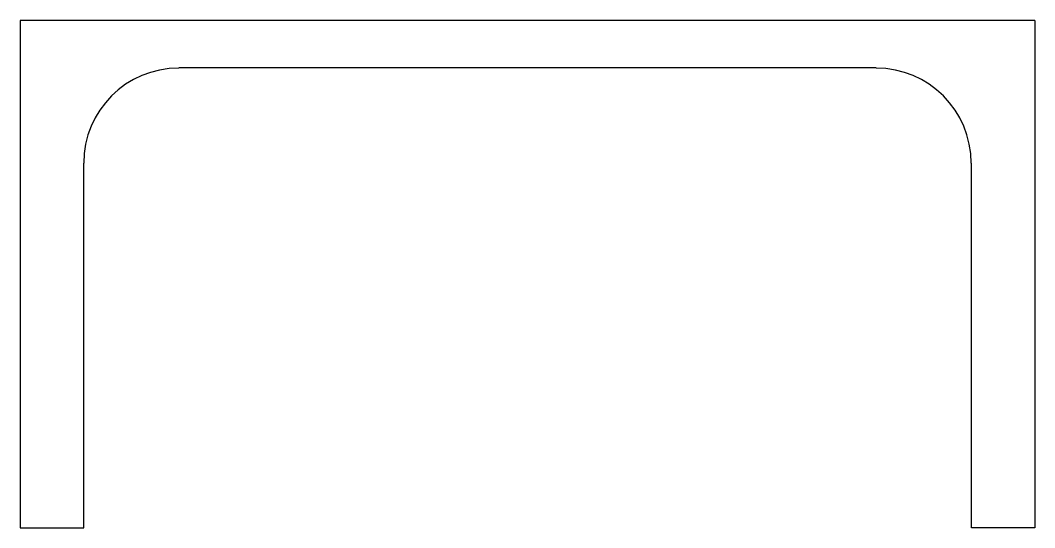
# Model space of a CAD drawing. Header units: inches. Extents: x -52 to 49, y -1 to 50.
import ezdxf

# ---------------------------------------------------------------- set-up
doc = ezdxf.new("R2010")
doc.units = ezdxf.units.IN
doc.header["$MEASUREMENT"] = 0

msp = doc.modelspace()

# ---------------------------------------------------------------- linework, layer by layer
at = {"color": 7}
for p, q in [((49.12, 49.92), (-52.48, 49.92)), ((-52.48, 49.92), (-52.48, -0.88)), ((49.12, 49.92), (49.12, -0.88)), ((33.24, 45.15), (-36.61, 45.15)), ((-46.13, -0.88), (-46.13, 35.62)), ((42.77, -0.88), (42.77, 35.62)), ((-52.48, -0.88), (-46.13, -0.88)), ((49.12, -0.88), (42.77, -0.88))]:
    msp.add_line(p, q, dxfattribs=at)
for centre, start, end in [((-36.61, 35.62), 90, 180), ((33.24, 35.62), 0, 90)]:
    msp.add_arc(centre, 9.52, start, end, dxfattribs=at)

doc.saveas('drawing.dxf')
